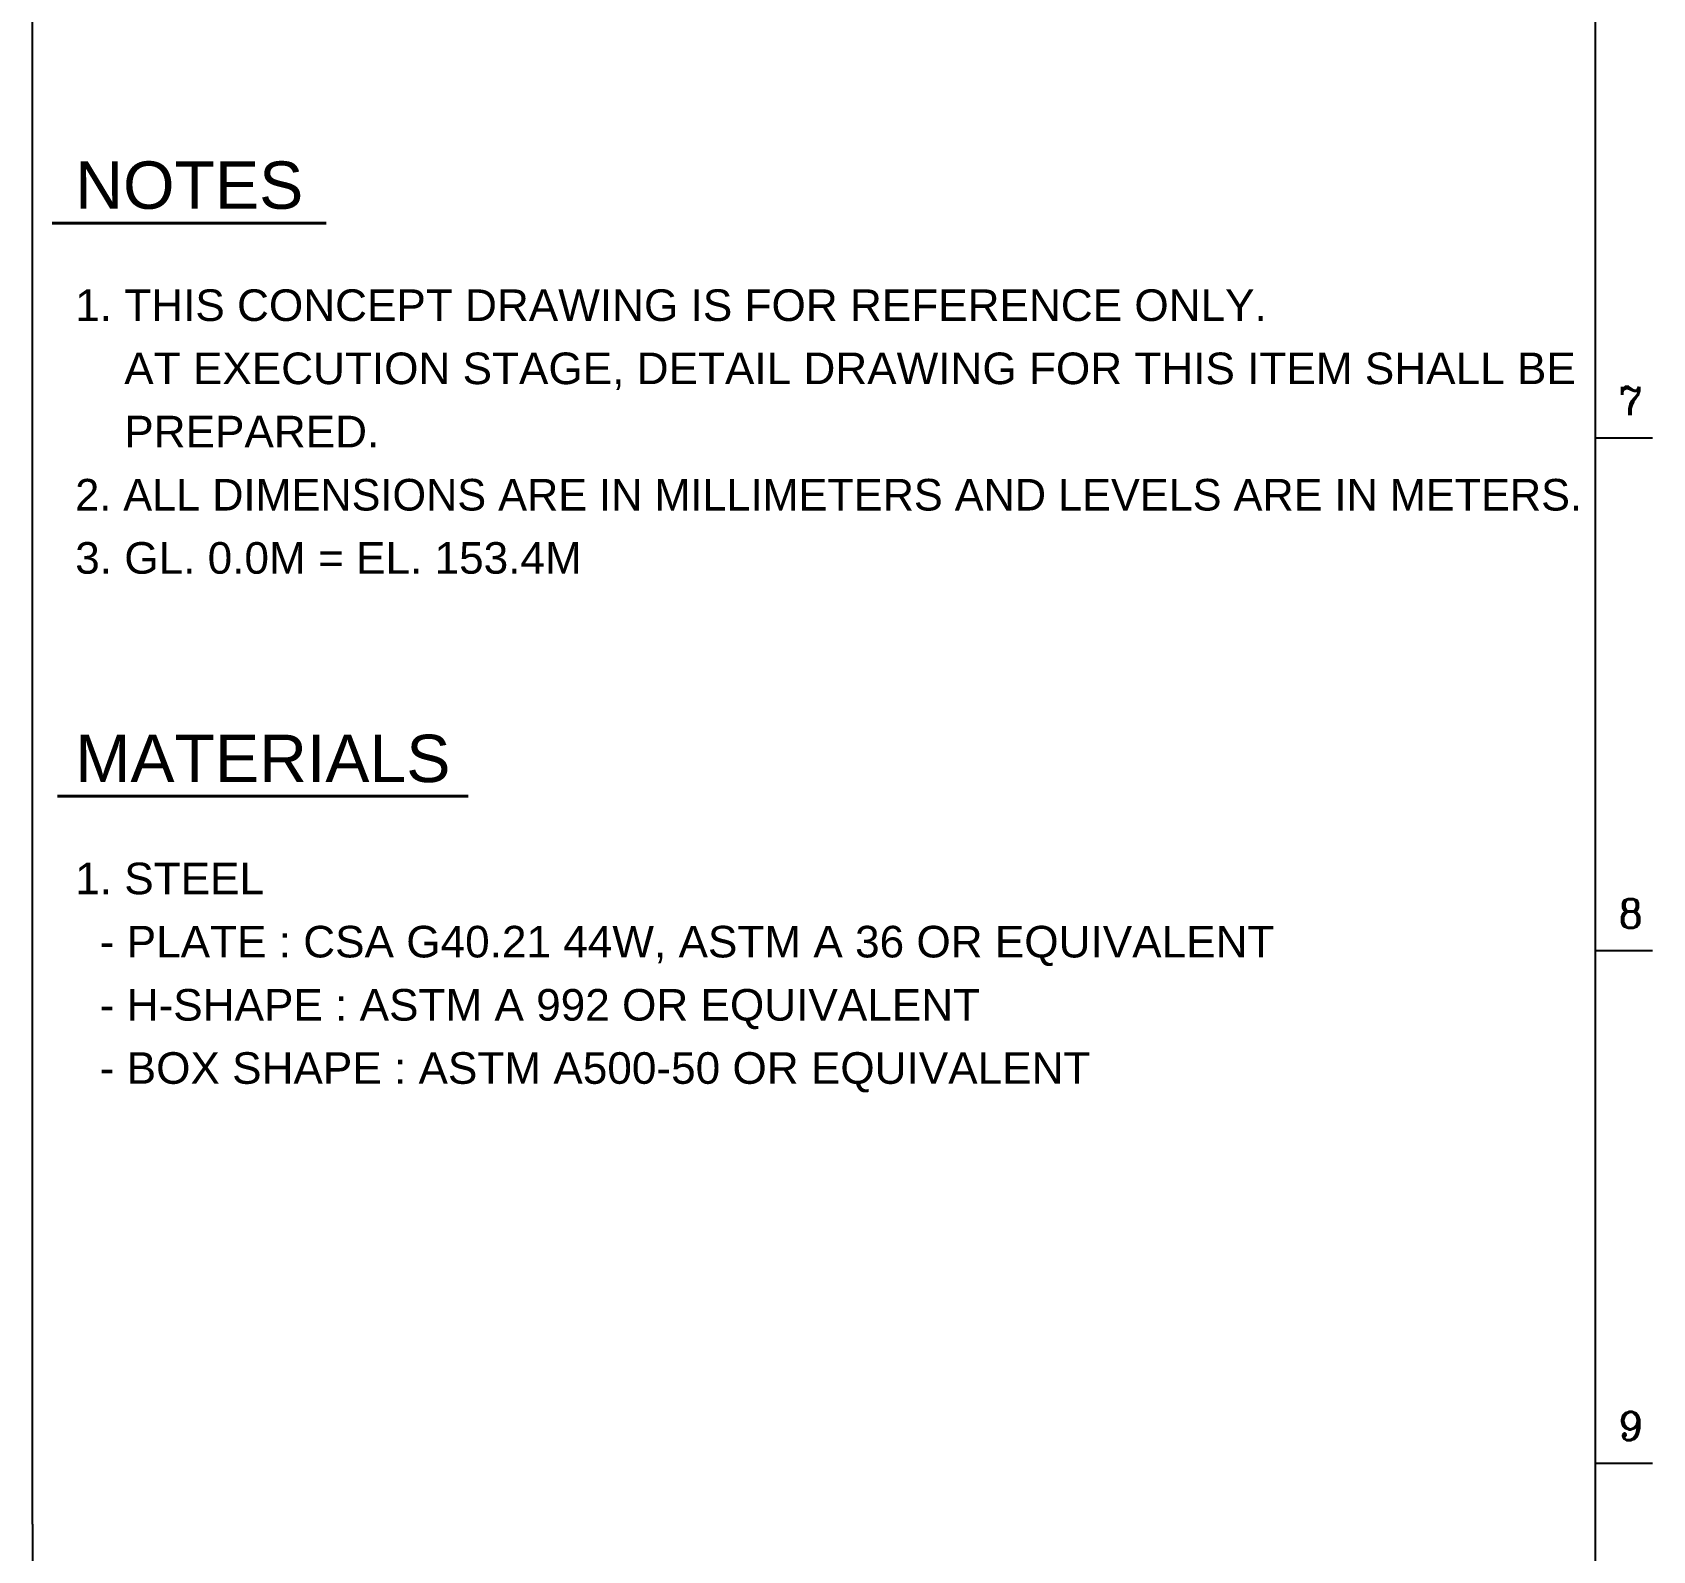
# Model space of a CAD drawing. Header units: millimetres. Extents: x 376548 to 485787, y -156716 to -17718.
# Drawn here: x 405534 to 411688, y -149868 to -144101 of the extents above; entities that cross this region are included whole.
import ezdxf
from ezdxf.enums import TextEntityAlignment as Align

# ---------------------------------------------------------------- set-up
doc = ezdxf.new("R2010")
doc.units = ezdxf.units.MM
doc.header["$LTSCALE"] = 2
for name, color, linetype in [('C_BLOCK', 7, 'Continuous'), ('C_TEXT_01', 2, 'Continuous'), ('TAN-TIT', 30, 'Continuous')]:
    doc.layers.add(name, color=color, linetype=linetype)
doc.styles.add('Arial', font='arial.ttf')
doc.styles.add('COM', font='COMPLEX', dxfattribs={"height": 5})

# ---------------------------------------------------------------- blocks, each defined once
blk = doc.blocks.new('BORDER')
at = {"layer": 'TAN-TIT'}
for p, q in [((19323.7, 4632.3), (19323.7, 16468)), ((23282.3, 352), (23282.3, 16468)), ((23282.3, 7383), (23426.6, 7383)), ((23282.3, 6085.1), (23426.6, 6085.1)), ((23282.3, 4787.2), (23426.6, 4787.2)), ((19323.7, 4632.3), (19323.7, 352))]:
    blk.add_line(p, q, dxfattribs=at)
at = {"layer": 'TAN-TIT', "style": 'COM'}
for s, p in [('7', (23340, 7440.6)), ('8', (23340, 6142.8)), ('9', (23340, 4844.9))]:
    blk.add_text(s, height=72.1, dxfattribs=at).set_placement(p)

msp = doc.modelspace()

# ---------------------------------------------------------------- linework, layer by layer
at = {"layer": 'C_BLOCK', "color": 1, "linetype": 'Continuous', "lineweight": 40}
for p, q in [((405609.5, -144825.2), (406650, -144825.2)), ((405629.3, -147002.8), (407189.3, -147002.8))]:
    msp.add_line(p, q, dxfattribs=at)

# ---------------------------------------------------------------- block references
at = {"xscale": 1.5, "yscale": 1.5, "zscale": 1.5}
msp.add_blockref('BORDER', (376548.4, -156716.1), dxfattribs=at)

# ---------------------------------------------------------------- texts
at = {"layer": 'C_BLOCK', "color": 3, "ltscale": 10, "style": 'Arial'}
for s, p in [('NOTES', (406129.8, -144825.2)), ('MATERIALS', (406409.3, -147002.8))]:
    msp.add_text(s, height=180, dxfattribs=at).set_placement(p, align=Align.BOTTOM_CENTER)
at = {"layer": 'C_TEXT_01', "style": 'Arial'}
for s, p in [('1. THIS CONCEPT DRAWING IS FOR REFERENCE ONLY.', (405696.6, -145137.2)), ('    AT EXECUTION STAGE, DETAIL DRAWING FOR THIS ITEM SHALL BE', (405696.6, -145377.2)), ('    PREPARED.', (405696.6, -145617.2)), ('3. GL. 0.0M = EL. 153.4M', (405696.6, -146097.2)), ('1. STEEL', (405696.6, -147314.8)), ('  - PLATE : CSA G40.21 44W, ASTM A 36 OR EQUIVALENT', (405696.6, -147554.8)), ('  - H-SHAPE : ASTM A 992 OR EQUIVALENT', (405696.6, -147794.8)), ('  - BOX SHAPE : ASTM A500-50 OR EQUIVALENT', (405696.6, -148034.8))]:
    msp.add_text(s, height=120, dxfattribs=at).set_placement(p, align=Align.MIDDLE_LEFT)
at = {"layer": 'C_TEXT_01', "style": 'Arial', "width": 0.98}
msp.add_text('2. ALL DIMENSIONS ARE IN MILLIMETERS AND LEVELS ARE IN METERS.', height=120, dxfattribs=at).set_placement((405696.6, -145857.2), align=Align.MIDDLE_LEFT)

doc.saveas('drawing.dxf')
